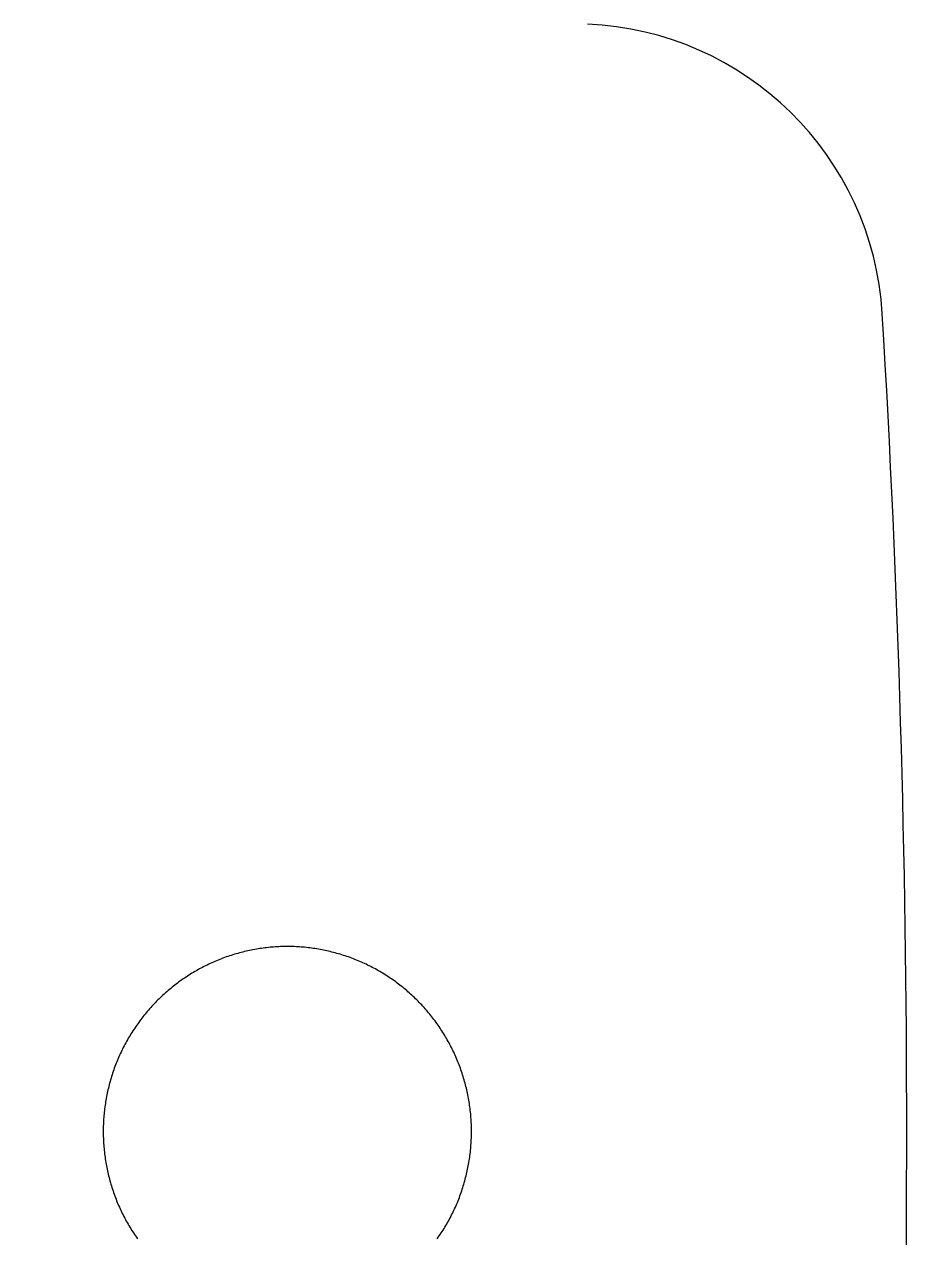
# Model space of a CAD drawing. Header units: millimetres. Extents: x -2078669 to -1085629, y -5987148 to 310365.
# Drawn here: x -1346204.6 to -1345882.4, y -4342185.6 to -4341742.6 of the extents above; entities that cross this region are included whole.
import ezdxf

# ---------------------------------------------------------------- set-up
doc = ezdxf.new("R2010")
doc.units = ezdxf.units.MM
doc.header["$LTSCALE"] = 500
doc.layers.add('D-BYP-STR8', color=5, linetype='Continuous', lineweight=25)

msp = doc.modelspace()

# ---------------------------------------------------------------- linework, layer by layer
at = {"layer": 'D-BYP-STR8', "elevation": 708000}
msp.add_lwpolyline([(-1346053.79, -4342185.97), (-1346053.42, -4342185.45), (-1346053.06, -4342184.93), (-1346052.71, -4342184.41), (-1346052.36, -4342183.88), (-1346052.01, -4342183.35), (-1346051.67, -4342182.81), (-1346051.34, -4342182.27), (-1346051.01, -4342181.73), (-1346050.69, -4342181.19), (-1346050.37, -4342180.64), (-1346050.05, -4342180.09), (-1346049.74, -4342179.54), (-1346049.44, -4342178.98), (-1346049.14, -4342178.42), (-1346048.85, -4342177.86), (-1346048.56, -4342177.3), (-1346048.28, -4342176.73), (-1346048, -4342176.16), (-1346047.73, -4342175.59), (-1346047.46, -4342175.01), (-1346047.2, -4342174.43), (-1346046.94, -4342173.85), (-1346046.69, -4342173.27), (-1346046.45, -4342172.69), (-1346046.21, -4342172.1), (-1346045.97, -4342171.51), (-1346045.74, -4342170.92), (-1346045.52, -4342170.32), (-1346045.3, -4342169.73), (-1346045.09, -4342169.13), (-1346044.89, -4342168.53), (-1346044.69, -4342167.93), (-1346044.49, -4342167.33), (-1346044.3, -4342166.72), (-1346044.12, -4342166.11), (-1346043.94, -4342165.51), (-1346043.77, -4342164.89), (-1346043.6, -4342164.28), (-1346043.44, -4342163.67), (-1346043.29, -4342163.05), (-1346043.14, -4342162.44), (-1346042.99, -4342161.82), (-1346042.86, -4342161.2), (-1346042.72, -4342160.58), (-1346042.6, -4342159.96), (-1346042.48, -4342159.34), (-1346042.36, -4342158.71), (-1346042.25, -4342158.09), (-1346042.15, -4342157.46), (-1346042.05, -4342156.83), (-1346041.96, -4342156.21), (-1346041.88, -4342155.58), (-1346041.8, -4342154.95), (-1346041.73, -4342154.32), (-1346041.66, -4342153.69), (-1346041.6, -4342153.06), (-1346041.54, -4342152.42), (-1346041.49, -4342151.79), (-1346041.45, -4342151.16), (-1346041.41, -4342150.53), (-1346041.38, -4342149.89), (-1346041.35, -4342149.26), (-1346041.33, -4342148.62), (-1346041.32, -4342147.99), (-1346041.31, -4342147.36), (-1346041.31, -4342146.72), (-1346041.31, -4342146.09), (-1346041.32, -4342145.45), (-1346041.34, -4342144.82), (-1346041.36, -4342144.18), (-1346041.39, -4342143.55), (-1346041.42, -4342142.92), (-1346041.46, -4342142.28), (-1346041.5, -4342141.65), (-1346041.56, -4342141.02), (-1346041.61, -4342140.39), (-1346041.68, -4342139.76), (-1346041.75, -4342139.13), (-1346041.82, -4342138.5), (-1346041.9, -4342137.87), (-1346041.99, -4342137.24), (-1346042.08, -4342136.61), (-1346042.18, -4342135.98), (-1346042.28, -4342135.36), (-1346042.39, -4342134.73), (-1346042.51, -4342134.11), (-1346042.63, -4342133.49), (-1346042.76, -4342132.87), (-1346042.89, -4342132.25), (-1346043.03, -4342131.63), (-1346043.18, -4342131.01), (-1346043.33, -4342130.39), (-1346043.48, -4342129.78), (-1346043.65, -4342129.17), (-1346043.81, -4342128.55), (-1346043.99, -4342127.94), (-1346044.17, -4342127.34), (-1346044.35, -4342126.73), (-1346044.54, -4342126.12), (-1346044.74, -4342125.52), (-1346044.94, -4342124.92), (-1346045.15, -4342124.32), (-1346045.36, -4342123.72), (-1346045.58, -4342123.13), (-1346045.81, -4342122.54), (-1346046.04, -4342121.94), (-1346046.27, -4342121.36), (-1346046.51, -4342120.77), (-1346046.76, -4342120.19), (-1346047.01, -4342119.6), (-1346047.27, -4342119.02), (-1346047.53, -4342118.45), (-1346047.8, -4342117.87), (-1346048.07, -4342117.3), (-1346048.35, -4342116.73), (-1346048.64, -4342116.17), (-1346048.93, -4342115.6), (-1346049.22, -4342115.04), (-1346049.52, -4342114.48), (-1346049.83, -4342113.93), (-1346050.14, -4342113.37), (-1346050.45, -4342112.82), (-1346050.77, -4342112.28), (-1346051.1, -4342111.73), (-1346051.43, -4342111.19), (-1346051.76, -4342110.66), (-1346052.11, -4342110.12), (-1346052.45, -4342109.59), (-1346052.8, -4342109.06), (-1346053.16, -4342108.54), (-1346053.52, -4342108.02), (-1346053.88, -4342107.5), (-1346054.25, -4342106.99), (-1346054.63, -4342106.48), (-1346055.01, -4342105.97), (-1346055.39, -4342105.47), (-1346055.78, -4342104.97), (-1346056.18, -4342104.47), (-1346056.58, -4342103.98), (-1346056.98, -4342103.49), (-1346057.39, -4342103.01), (-1346057.8, -4342102.52), (-1346058.22, -4342102.05), (-1346058.64, -4342101.57), (-1346059.06, -4342101.11), (-1346059.49, -4342100.64), (-1346059.93, -4342100.18), (-1346060.37, -4342099.72), (-1346060.81, -4342099.27), (-1346061.26, -4342098.82), (-1346061.71, -4342098.38), (-1346062.16, -4342097.94), (-1346062.62, -4342097.5), (-1346063.09, -4342097.07), (-1346063.55, -4342096.65), (-1346064.03, -4342096.22), (-1346064.5, -4342095.81), (-1346064.98, -4342095.39), (-1346065.46, -4342094.98), (-1346065.95, -4342094.58), (-1346066.44, -4342094.18), (-1346066.94, -4342093.78), (-1346067.43, -4342093.39), (-1346067.94, -4342093.01), (-1346068.44, -4342092.63), (-1346068.95, -4342092.25), (-1346069.46, -4342091.88), (-1346069.98, -4342091.51), (-1346070.5, -4342091.15), (-1346071.02, -4342090.8), (-1346071.55, -4342090.45), (-1346072.08, -4342090.1), (-1346072.61, -4342089.76), (-1346073.15, -4342089.42), (-1346073.68, -4342089.09), (-1346074.23, -4342088.76), (-1346074.77, -4342088.44), (-1346075.32, -4342088.13), (-1346075.87, -4342087.81), (-1346076.42, -4342087.51), (-1346076.98, -4342087.21), (-1346077.54, -4342086.91), (-1346078.1, -4342086.62), (-1346078.67, -4342086.34), (-1346079.23, -4342086.06), (-1346079.8, -4342085.79), (-1346080.38, -4342085.52), (-1346080.95, -4342085.25), (-1346081.53, -4342085), (-1346082.11, -4342084.74), (-1346082.69, -4342084.5), (-1346083.28, -4342084.26), (-1346083.86, -4342084.02), (-1346084.45, -4342083.79), (-1346085.04, -4342083.57), (-1346085.64, -4342083.35), (-1346086.23, -4342083.13), (-1346086.83, -4342082.93), (-1346087.43, -4342082.72), (-1346088.03, -4342082.53), (-1346088.63, -4342082.34), (-1346089.23, -4342082.15), (-1346089.84, -4342081.97), (-1346090.45, -4342081.8), (-1346091.06, -4342081.63), (-1346091.67, -4342081.47), (-1346092.28, -4342081.31), (-1346092.9, -4342081.16), (-1346093.51, -4342081.02), (-1346094.13, -4342080.88), (-1346094.74, -4342080.74), (-1346095.36, -4342080.62), (-1346095.98, -4342080.5), (-1346096.61, -4342080.38), (-1346097.23, -4342080.27), (-1346097.85, -4342080.17), (-1346098.48, -4342080.07), (-1346099.1, -4342079.98), (-1346099.73, -4342079.89), (-1346100.35, -4342079.81), (-1346100.98, -4342079.74), (-1346101.61, -4342079.67), (-1346102.24, -4342079.6), (-1346102.87, -4342079.55), (-1346103.5, -4342079.5), (-1346104.13, -4342079.45), (-1346104.76, -4342079.41), (-1346105.39, -4342079.38), (-1346106.02, -4342079.35), (-1346106.65, -4342079.33), (-1346107.29, -4342079.32), (-1346107.92, -4342079.31), (-1346108.55, -4342079.31), (-1346109.18, -4342079.31), (-1346109.81, -4342079.32), (-1346110.44, -4342079.33), (-1346111.08, -4342079.35), (-1346111.71, -4342079.38), (-1346112.34, -4342079.41), (-1346112.97, -4342079.45), (-1346113.6, -4342079.5), (-1346114.23, -4342079.55), (-1346114.86, -4342079.6), (-1346115.49, -4342079.67), (-1346116.12, -4342079.74), (-1346116.74, -4342079.81), (-1346117.37, -4342079.89), (-1346118, -4342079.98), (-1346118.62, -4342080.07), (-1346119.25, -4342080.17), (-1346119.87, -4342080.27), (-1346120.49, -4342080.38), (-1346121.11, -4342080.5), (-1346121.73, -4342080.62), (-1346122.35, -4342080.74), (-1346122.97, -4342080.88), (-1346123.59, -4342081.02), (-1346124.2, -4342081.16), (-1346124.82, -4342081.31), (-1346125.43, -4342081.47), (-1346126.04, -4342081.63), (-1346126.65, -4342081.8), (-1346127.26, -4342081.97), (-1346127.86, -4342082.15), (-1346128.47, -4342082.34), (-1346129.07, -4342082.53), (-1346129.67, -4342082.72), (-1346130.27, -4342082.93), (-1346130.87, -4342083.13), (-1346131.46, -4342083.35), (-1346132.06, -4342083.57), (-1346132.65, -4342083.79), (-1346133.24, -4342084.02), (-1346133.82, -4342084.26), (-1346134.41, -4342084.5), (-1346134.99, -4342084.74), (-1346135.57, -4342085), (-1346136.15, -4342085.25), (-1346136.72, -4342085.52), (-1346137.29, -4342085.79), (-1346137.86, -4342086.06), (-1346138.43, -4342086.34), (-1346139, -4342086.62), (-1346139.56, -4342086.91), (-1346140.12, -4342087.21), (-1346140.67, -4342087.51), (-1346141.23, -4342087.81), (-1346141.78, -4342088.13), (-1346142.33, -4342088.44), (-1346142.87, -4342088.76), (-1346143.41, -4342089.09), (-1346143.95, -4342089.42), (-1346144.49, -4342089.76), (-1346145.02, -4342090.1), (-1346145.55, -4342090.45), (-1346146.08, -4342090.8), (-1346146.6, -4342091.15), (-1346147.12, -4342091.51), (-1346147.63, -4342091.88), (-1346148.15, -4342092.25), (-1346148.66, -4342092.63), (-1346149.16, -4342093.01), (-1346149.66, -4342093.39), (-1346150.16, -4342093.78), (-1346150.66, -4342094.18), (-1346151.15, -4342094.58), (-1346151.63, -4342094.98), (-1346152.12, -4342095.39), (-1346152.6, -4342095.81), (-1346153.07, -4342096.22), (-1346153.54, -4342096.65), (-1346154.01, -4342097.07), (-1346154.47, -4342097.5), (-1346154.93, -4342097.94), (-1346155.39, -4342098.38), (-1346155.84, -4342098.82), (-1346156.29, -4342099.27), (-1346156.73, -4342099.72), (-1346157.17, -4342100.18), (-1346157.6, -4342100.64), (-1346158.03, -4342101.11), (-1346158.46, -4342101.57), (-1346158.88, -4342102.05), (-1346159.3, -4342102.52), (-1346159.71, -4342103.01), (-1346160.12, -4342103.49), (-1346160.52, -4342103.98), (-1346160.92, -4342104.47), (-1346161.31, -4342104.97), (-1346161.7, -4342105.47), (-1346162.09, -4342105.97), (-1346162.47, -4342106.48), (-1346162.84, -4342106.99), (-1346163.21, -4342107.5), (-1346163.58, -4342108.02), (-1346163.94, -4342108.54), (-1346164.3, -4342109.06), (-1346164.65, -4342109.59), (-1346164.99, -4342110.12), (-1346165.33, -4342110.66), (-1346165.67, -4342111.19), (-1346166, -4342111.73), (-1346166.33, -4342112.28), (-1346166.65, -4342112.82), (-1346166.96, -4342113.37), (-1346167.27, -4342113.93), (-1346167.58, -4342114.48), (-1346167.88, -4342115.04), (-1346168.17, -4342115.6), (-1346168.46, -4342116.17), (-1346168.75, -4342116.73), (-1346169.03, -4342117.3), (-1346169.3, -4342117.87), (-1346169.57, -4342118.45), (-1346169.83, -4342119.02), (-1346170.09, -4342119.6), (-1346170.34, -4342120.19), (-1346170.59, -4342120.77), (-1346170.83, -4342121.36), (-1346171.06, -4342121.94), (-1346171.29, -4342122.54), (-1346171.52, -4342123.13), (-1346171.74, -4342123.72), (-1346171.95, -4342124.32), (-1346172.16, -4342124.92), (-1346172.36, -4342125.52), (-1346172.56, -4342126.12), (-1346172.75, -4342126.73), (-1346172.93, -4342127.34), (-1346173.11, -4342127.94), (-1346173.28, -4342128.55), (-1346173.45, -4342129.17), (-1346173.61, -4342129.78), (-1346173.77, -4342130.39), (-1346173.92, -4342131.01), (-1346174.07, -4342131.63), (-1346174.21, -4342132.25), (-1346174.34, -4342132.87), (-1346174.47, -4342133.49), (-1346174.59, -4342134.11), (-1346174.7, -4342134.73), (-1346174.82, -4342135.36), (-1346174.92, -4342135.98), (-1346175.02, -4342136.61), (-1346175.11, -4342137.24), (-1346175.2, -4342137.87), (-1346175.28, -4342138.5), (-1346175.35, -4342139.13), (-1346175.42, -4342139.76), (-1346175.48, -4342140.39), (-1346175.54, -4342141.02), (-1346175.59, -4342141.65), (-1346175.64, -4342142.28), (-1346175.68, -4342142.92), (-1346175.71, -4342143.55), (-1346175.74, -4342144.18), (-1346175.76, -4342144.82), (-1346175.78, -4342145.45), (-1346175.79, -4342146.09), (-1346175.79, -4342146.72), (-1346175.79, -4342147.36), (-1346175.78, -4342147.99), (-1346175.76, -4342148.62), (-1346175.74, -4342149.26), (-1346175.72, -4342149.89), (-1346175.69, -4342150.53), (-1346175.65, -4342151.16), (-1346175.61, -4342151.79), (-1346175.56, -4342152.42), (-1346175.5, -4342153.06), (-1346175.44, -4342153.69), (-1346175.37, -4342154.32), (-1346175.3, -4342154.95), (-1346175.22, -4342155.58), (-1346175.13, -4342156.21), (-1346175.04, -4342156.83), (-1346174.95, -4342157.46), (-1346174.84, -4342158.09), (-1346174.74, -4342158.71), (-1346174.62, -4342159.34), (-1346174.5, -4342159.96), (-1346174.37, -4342160.58), (-1346174.24, -4342161.2), (-1346174.1, -4342161.82), (-1346173.96, -4342162.44), (-1346173.81, -4342163.05), (-1346173.66, -4342163.67), (-1346173.5, -4342164.28), (-1346173.33, -4342164.89), (-1346173.16, -4342165.51), (-1346172.98, -4342166.11), (-1346172.8, -4342166.72), (-1346172.61, -4342167.33), (-1346172.41, -4342167.93), (-1346172.21, -4342168.53), (-1346172.01, -4342169.13), (-1346171.79, -4342169.73), (-1346171.58, -4342170.32), (-1346171.35, -4342170.92), (-1346171.12, -4342171.51), (-1346170.89, -4342172.1), (-1346170.65, -4342172.69), (-1346170.41, -4342173.27), (-1346170.16, -4342173.85), (-1346169.9, -4342174.43), (-1346169.64, -4342175.01), (-1346169.37, -4342175.59), (-1346169.1, -4342176.16), (-1346168.82, -4342176.73), (-1346168.54, -4342177.3), (-1346168.25, -4342177.86), (-1346167.96, -4342178.42), (-1346167.66, -4342178.98), (-1346167.36, -4342179.54), (-1346167.05, -4342180.09), (-1346166.73, -4342180.64), (-1346166.41, -4342181.19), (-1346166.09, -4342181.73), (-1346165.76, -4342182.27), (-1346165.42, -4342182.81), (-1346165.08, -4342183.35), (-1346164.74, -4342183.88), (-1346164.39, -4342184.41), (-1346164.04, -4342184.93), (-1346163.68, -4342185.45), (-1346163.31, -4342185.97)], dxfattribs=at)
at = {"layer": 'D-BYP-STR8'}
for centre, radius, start, end in [((-1330922.27, -4348430.28, 708000), 17500, 149.012225, 158.003351), ((-1346003.58, -4341855.05, 708000), 112.5, 3.4223, 87.6587), ((-1350882.36, -4342146.81, 708000), 5000, 356.57772, 3.42228)]:
    msp.add_arc(centre, radius, start, end, dxfattribs=at)

doc.saveas('drawing.dxf')
